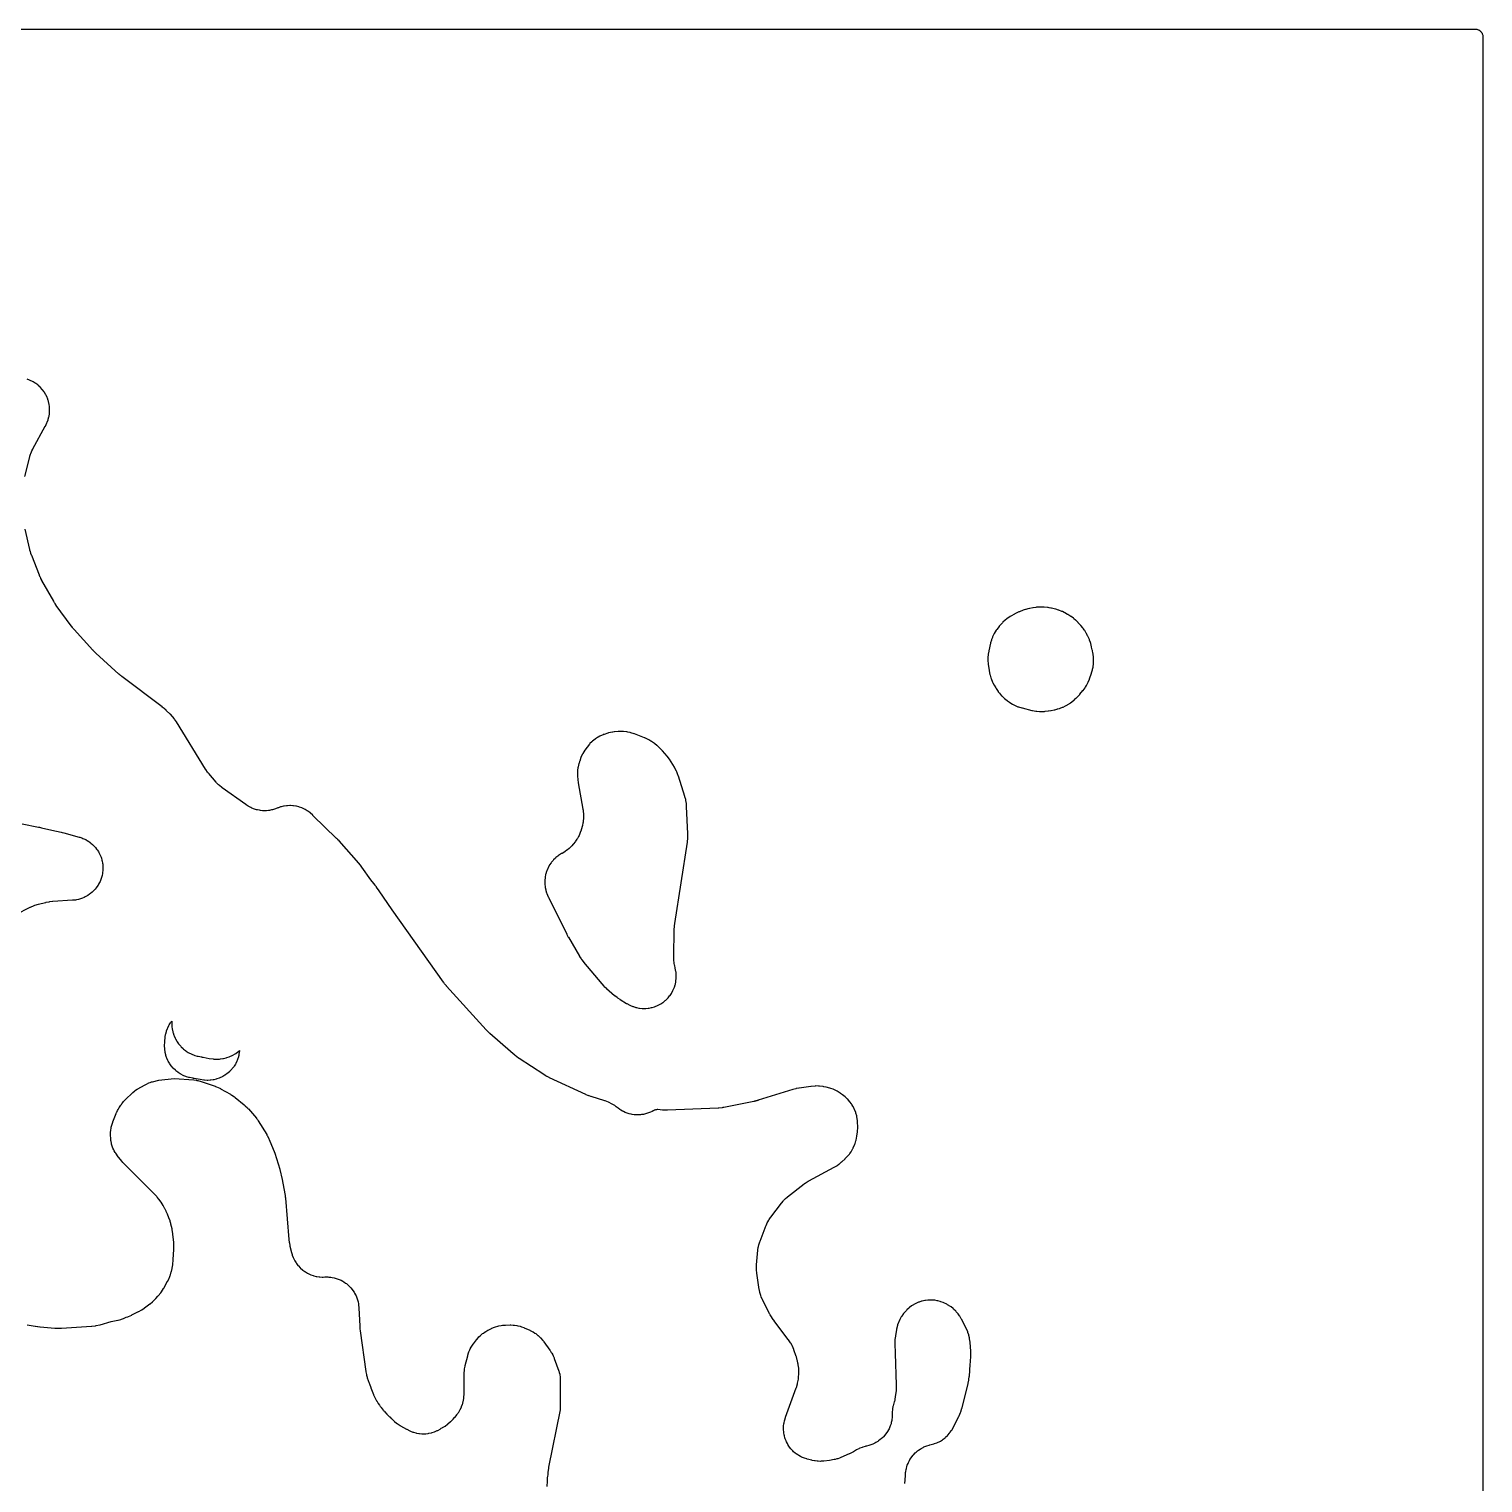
# Model space of a CAD drawing. Header units: millimetres. Extents: x 0 to 300, y 0 to 300.
# Drawn here: x 150 to 300.1, y 150 to 300.1 of the extents above; entities that cross this region are included whole.
import ezdxf

# ---------------------------------------------------------------- set-up
doc = ezdxf.new("R2010")
doc.units = ezdxf.units.MM
doc.layers.add('CUT', color=7, linetype='CONTINUOUS')

msp = doc.modelspace()

# ---------------------------------------------------------------- linework, layer by layer
at = {"layer": 'CUT'}
for points in [[(0.6946, 300.125), (299.3039, 300.125), (299.4018, 300.1202), (299.4794, 300.1087), (299.5555, 300.0896), (299.6293, 300.0632), (299.7002, 300.0297), (299.7674, 299.9894), (299.8304, 299.9427), (299.8885, 299.89), (299.9412, 299.8319), (299.9879, 299.7689), (300.0282, 299.7017), (300.0617, 299.6308), (300.0882, 299.5569), (300.1072, 299.4809), (300.1187, 299.4033), (300.1235, 299.3054), (300.1235, 0.6946)], [(149.544, 253.9184), (150.0702, 255.9696), (150.083, 256.0156), (150.1427, 256.2135), (150.1741, 256.3036), (150.2413, 256.4737), (150.2801, 256.5609), (150.372, 256.7461), (150.3941, 256.7884), (151.6664, 259.1044), (151.6837, 259.1378), (151.8384, 259.4557), (151.8679, 259.5247), (151.9555, 259.7616), (151.978, 259.8332), (152.0419, 260.0776), (152.0572, 260.151), (152.0967, 260.4005), (152.1047, 260.4751), (152.1194, 260.7273), (152.12, 260.8023), (152.1098, 261.0547), (152.103, 261.1294), (152.0679, 261.3796), (152.0539, 261.4532), (151.9943, 261.6987), (151.973, 261.7706), (151.8896, 262.0091), (151.8613, 262.0786), (151.7547, 262.3076), (151.7198, 262.3739), (151.5911, 262.5914), (151.5498, 262.654), (151.4004, 262.8576), (151.3531, 262.9158), (151.1843, 263.1038), (151.1315, 263.1571), (150.945, 263.3275), (150.8872, 263.3753), (150.6849, 263.5265), (150.6226, 263.5684), (150.4063, 263.6989), (150.3403, 263.7344), (150.1122, 263.843), (150.043, 263.8718), (149.8053, 263.9574)], [(240.423, 149.9275), (240.4364, 150.0019), (240.4691, 150.2544), (240.4751, 150.3298), (240.4878, 150.7623), (240.488, 150.7652), (240.4913, 150.8444), (240.509, 151.0694), (240.5233, 151.1812), (240.5615, 151.3939), (240.5868, 151.5038), (240.6458, 151.7117), (240.6819, 151.8186), (240.7611, 152.0196), (240.8076, 152.1224), (240.9062, 152.3146), (240.9627, 152.4123), (241.0799, 152.5938), (241.1456, 152.6854), (241.2802, 152.8545), (241.3547, 152.9391), (241.5054, 153.0941), (241.5879, 153.171), (241.7531, 153.3103), (241.8428, 153.3786), (242.0209, 153.5009), (242.117, 153.5601), (242.3063, 153.6641), (242.4078, 153.7135), (242.6065, 153.7984), (242.7123, 153.8375), (242.9454, 153.9107), (242.9996, 153.9263), (243.4212, 154.0363), (243.4942, 154.0593), (243.7315, 154.1475), (243.8011, 154.1774), (244.0303, 154.2897), (244.0966, 154.3264), (244.3135, 154.461), (244.3758, 154.5041), (244.5782, 154.6596), (244.6359, 154.7087), (244.8218, 154.8835), (244.8743, 154.9381), (245.0419, 155.1307), (245.0887, 155.1902), (245.2363, 155.3985), (245.277, 155.4624), (245.4535, 155.773), (245.4713, 155.8064), (246.0099, 156.8749), (246.0276, 156.9126), (246.1849, 157.2725), (246.214, 157.3506), (246.331, 157.7255), (246.3423, 157.7656), (246.9723, 160.2592), (246.9797, 160.2916), (247.0431, 160.5987), (247.0537, 160.6643), (247.0901, 160.9757), (247.0932, 161.0088), (247.181, 162.2193), (247.1828, 162.234), (247.2114, 162.5153), (247.2151, 162.5751), (247.2187, 162.7381), (247.23, 162.8934), (247.2314, 162.9201), (247.2427, 163.222), (247.2428, 163.2755), (247.2328, 163.5775), (247.2314, 163.6041), (247.1711, 164.4861), (247.1674, 164.525), (247.1235, 164.8906), (247.1102, 164.9675), (247.0522, 165.2241), (247.031, 165.2992), (246.947, 165.5485), (246.9182, 165.6211), (246.7654, 165.956), (246.7483, 165.9911), (246.2769, 166.8976), (246.2607, 166.9273), (246.1012, 167.2033), (246.0647, 167.2603), (245.9337, 167.4467), (245.8924, 167.5002), (245.7396, 167.6809), (245.6894, 167.7347), (245.4706, 167.9477), (245.4107, 168.0001), (245.2002, 168.166), (245.1352, 168.2119), (244.8266, 168.4063), (244.7596, 168.444), (244.4558, 168.595), (244.3877, 168.6247), (244.1537, 168.7137), (244.0831, 168.7367), (243.8415, 168.8023), (243.769, 168.8183), (243.5222, 168.8601), (243.4484, 168.8689), (243.1987, 168.8864), (243.1244, 168.8879), (242.8742, 168.881), (242.8001, 168.8752), (242.5518, 168.8439), (242.4786, 168.8309), (242.2345, 168.7755), (242.163, 168.7555), (241.9255, 168.6764), (241.8562, 168.6495), (241.5703, 168.5221), (241.501, 168.4869), (241.1992, 168.3135), (241.1312, 168.2694), (240.9102, 168.109), (240.8473, 168.0579), (240.6447, 167.8748), (240.5875, 167.8172), (240.3502, 167.5515), (240.3008, 167.4901), (240.1056, 167.2198), (240.064, 167.1556), (239.9348, 166.9324), (239.8999, 166.8642), (239.7939, 166.6292), (239.7659, 166.5579), (239.6841, 166.3134), (239.6635, 166.2397), (239.5839, 165.8876), (239.5764, 165.8501), (239.4633, 165.1982), (239.4576, 165.1596), (239.4134, 164.7941), (239.408, 164.7163), (239.4015, 164.3483), (239.4018, 164.3092), (239.4301, 163.4713), (239.4301, 163.4279), (239.4335, 163.358), (239.4342, 163.3504), (239.5434, 160.1138), (239.5439, 160.0937), (239.5449, 160.0299), (239.543, 159.9437), (239.5239, 159.623), (239.5178, 159.5549), (239.4393, 158.901), (239.4335, 158.8591), (239.405, 158.6783), (239.3887, 158.5954), (239.3469, 158.4172), (239.3364, 158.3762), (239.224, 157.9663), (239.2076, 157.8923), (239.1649, 157.6407), (239.156, 157.5654), (239.1386, 157.3108), (239.1372, 157.235), (239.1386, 157.192), (239.1389, 157.1346), (239.1342, 156.8858), (239.1263, 156.7713), (239.1, 156.5528), (239.0805, 156.4396), (239.0324, 156.2249), (239.0017, 156.1142), (238.9322, 155.9055), (238.8905, 155.7985), (238.8003, 155.5977), (238.748, 155.4955), (238.6381, 155.3048), (238.5759, 155.2084), (238.4473, 155.0298), (238.3756, 154.94), (238.2298, 154.7753), (238.1495, 154.6932), (237.9878, 154.544), (237.8996, 154.4704), (237.7237, 154.3382), (237.6285, 154.2739), (237.4402, 154.16), (237.3391, 154.1056), (237.1403, 154.0113), (237.0342, 153.9674), (236.8269, 153.8935), (236.7169, 153.8605), (236.4753, 153.801), (236.4192, 153.7887), (236.4087, 153.7866), (236.3352, 153.7686), (236.0913, 153.6956), (236.02, 153.6704), (235.7845, 153.5736), (235.7161, 153.5414), (235.6735, 153.5187), (235.5191, 153.4485), (235.4529, 153.4144), (235.121, 153.2224), (235.0592, 153.1898), (235.0532, 153.1866), (234.779, 153.0388), (234.7026, 153.0012), (234.6869, 152.9943), (234.6768, 152.9898), (233.8334, 152.6233), (233.8151, 152.6155), (233.7474, 152.5875), (233.6862, 152.5642), (233.504, 152.5008), (233.4152, 152.4739), (233.2266, 152.425), (233.1719, 152.4122), (233.1375, 152.4051), (233.1259, 152.4028), (232.6671, 152.3127), (232.0562, 152.248), (232.0051, 152.2438), (231.7831, 152.2304), (231.6804, 152.2288), (231.4838, 152.2347), (231.3815, 152.2423), (231.1862, 152.2658), (231.0849, 152.2827), (230.8674, 152.329), (230.8175, 152.3408), (230.353, 152.4619), (230.2986, 152.4775), (230.0648, 152.551), (229.9587, 152.5903), (229.7593, 152.6755), (229.6576, 152.7251), (229.4676, 152.8296), (229.3713, 152.8891), (229.1927, 153.0119), (229.1685, 153.0304), (229.0989, 153.0866), (228.943, 153.2252), (228.8652, 153.3013), (228.7233, 153.4541), (228.6531, 153.5373), (228.5264, 153.703), (228.4645, 153.7925), (228.3542, 153.9695), (228.3011, 154.0645), (228.2081, 154.2513), (228.1643, 154.3509), (228.0896, 154.5456), (228.0555, 154.649), (227.9997, 154.85), (227.9756, 154.9561), (227.9393, 155.1615), (227.9254, 155.2695), (227.9088, 155.4774), (227.9054, 155.5862), (227.9086, 155.7947), (227.9156, 155.9033), (227.9387, 156.1106), (227.956, 156.2181), (227.9988, 156.4222), (228.0263, 156.5276), (228.0965, 156.7527), (228.114, 156.8043), (229.2149, 159.8185), (229.2282, 159.8582), (229.3431, 160.2361), (229.363, 160.3175), (229.4355, 160.7057), (229.4421, 160.7471), (229.4575, 160.8656), (229.4616, 160.9054), (229.4906, 161.2813), (229.4926, 161.3612), (229.4819, 161.7381), (229.4797, 161.778), (229.4755, 161.8298), (229.472, 161.8638), (229.4316, 162.1831), (229.42, 162.2504), (229.3944, 162.3671), (229.3932, 162.375), (229.3455, 162.6123), (229.328, 162.6819), (229.2302, 163.0061), (229.219, 163.0403), (228.9725, 163.7367), (228.9585, 163.7732), (228.818, 164.1134), (228.7845, 164.1839), (228.6598, 164.4154), (228.6192, 164.4821), (228.4123, 164.7865), (228.3895, 164.8182), (227.0176, 166.6282), (226.8953, 166.793), (226.8863, 166.8051), (226.8534, 166.8494), (226.7331, 167.0113), (226.718, 167.0338), (226.5236, 167.3512), (226.4805, 167.4282), (226.4758, 167.4373), (226.4713, 167.4463), (225.7267, 168.9369), (225.7016, 168.9906), (225.599, 169.2259), (225.5574, 169.3368), (225.4887, 169.5531), (225.4588, 169.6677), (225.407, 169.9191), (225.3965, 169.9774), (225.1382, 171.6721), (225.1321, 171.7186), (225.1098, 171.9203), (225.1033, 172.0137), (225.0983, 172.1931), (225.0995, 172.2868), (225.1105, 172.4894), (225.114, 172.5361), (225.2559, 174.0209), (225.2621, 174.0728), (225.2939, 174.2969), (225.3134, 174.3996), (225.3595, 174.5943), (225.3883, 174.6948), (225.4605, 174.9093), (225.4782, 174.9584), (226.1158, 176.6004), (226.136, 176.6491), (226.2284, 176.8579), (226.2755, 176.9523), (226.374, 177.1286), (226.4296, 177.2182), (226.5589, 177.4065), (226.5897, 177.4493), (227.6837, 178.8944), (227.7144, 178.9332), (227.8508, 179.0981), (227.9171, 179.1714), (228.0499, 179.3063), (228.1223, 179.3736), (228.2851, 179.5124), (228.3234, 179.5437), (230.0329, 180.8778), (230.0452, 180.8873), (230.0766, 180.9111), (230.1483, 180.9614), (230.4346, 181.1457), (230.5039, 181.1869), (230.5121, 181.1914), (230.5202, 181.1958), (233.1162, 182.5914), (233.1436, 182.6068), (233.3989, 182.758), (233.4516, 182.7923), (233.6246, 182.9151), (233.6743, 182.9536), (233.9012, 183.1448), (233.9248, 183.1656), (234.2592, 183.472), (234.284, 183.4957), (234.5122, 183.7246), (234.5584, 183.7753), (234.7061, 183.9528), (234.7475, 184.0075), (234.8786, 184.1976), (234.9149, 184.2558), (235.0736, 184.5373), (235.0898, 184.5676), (235.091, 184.57), (235.1091, 184.6084), (235.2694, 184.9748), (235.299, 185.0543), (235.3836, 185.3271), (235.4041, 185.4094), (235.4792, 185.8021), (235.4861, 185.844), (235.5385, 186.2353), (235.5431, 186.2799), (235.5744, 186.7008), (235.5758, 186.7903), (235.5574, 187.212), (235.5541, 187.2566), (235.5404, 187.3899), (235.535, 187.431), (235.4738, 187.8172), (235.4563, 187.8983), (235.3828, 188.1677), (235.3567, 188.2464), (235.2274, 188.5742), (235.1976, 188.6404), (235.0873, 188.8568), (235.0567, 188.9112), (234.9463, 189.09), (234.9113, 189.1417), (234.7603, 189.3466), (234.7191, 189.3976), (234.5288, 189.6139), (234.4811, 189.6634), (234.3131, 189.8227), (234.2611, 189.8676), (234.0068, 190.0684), (233.9794, 190.089), (233.797, 190.2201), (233.7629, 190.2432), (233.4355, 190.4525), (233.3638, 190.4931), (233.1151, 190.6164), (233.0394, 190.6489), (232.7789, 190.7445), (232.7001, 190.7687), (232.323, 190.8623), (232.2828, 190.8711), (232.0493, 190.9158), (232.0078, 190.9225), (231.6153, 190.9753), (231.5315, 190.9819), (231.2487, 190.9885), (231.1647, 190.9858), (230.7703, 190.9512), (230.7285, 190.9463), (229.5286, 190.7738), (229.4987, 190.7689), (229.217, 190.7168), (229.1578, 190.7034), (228.8812, 190.6291), (228.852, 190.6206), (225.2932, 189.5094), (225.2749, 189.5038), (225.1882, 189.4784), (225.1596, 189.4704), (225.1144, 189.4584), (225.1042, 189.4557), (225.0435, 189.4401), (225.0249, 189.4355), (224.937, 189.4146), (224.9081, 189.4081), (224.8623, 189.3985), (224.852, 189.3963), (221.7302, 188.7679), (221.7097, 188.764), (221.6447, 188.7521), (221.5556, 188.7395), (221.2223, 188.7056), (221.1511, 188.7006), (215.9217, 188.4974), (215.8887, 188.4966), (215.7291, 188.495), (215.6961, 188.4952), (215.6333, 188.4964), (215.6004, 188.4975), (215.4414, 188.5051), (215.4085, 188.5072), (214.9323, 188.5439), (214.8545, 188.5459), (214.7769, 188.5399), (214.7003, 188.526), (214.6255, 188.5044), (214.5533, 188.4752), (214.4845, 188.4388), (214.4523, 188.4196), (214.3547, 188.3676), (214.1646, 188.2779), (214.0631, 188.2359), (213.8649, 188.1648), (213.7598, 188.1327), (213.5557, 188.0811), (213.448, 188.0593), (213.2399, 188.0275), (213.1306, 188.0162), (212.9204, 188.0046), (212.8105, 188.0038), (212.6001, 188.0125), (212.4907, 188.0223), (212.2821, 188.0513), (212.1742, 188.0716), (211.9694, 188.1205), (211.8638, 188.1511), (211.6647, 188.2194), (211.5626, 188.2601), (211.371, 188.3473), (211.2733, 188.3976), (211.091, 188.5029), (210.9986, 188.5623), (210.8131, 188.6948), (210.7263, 188.7633), (210.6379, 188.8404), (210.5791, 188.8867), (210.5125, 188.9341), (210.4783, 188.9571), (210.2176, 189.122), (210.1487, 189.1608), (209.9102, 189.279), (209.8376, 189.3104), (209.4884, 189.4403), (209.451, 189.4531), (208.027, 189.8999), (207.9923, 189.9114), (207.8254, 189.9697), (207.7911, 189.9823), (207.726, 190.0074), (207.6921, 190.0211), (207.5294, 190.09), (207.4959, 190.1047), (203.729, 191.8431), (203.6912, 191.8614), (203.5103, 191.953), (203.4733, 191.9727), (203.4033, 192.0114), (203.367, 192.0325), (203.1934, 192.1372), (203.1579, 192.1595), (200.6046, 193.8308), (200.5728, 193.8524), (200.5443, 193.8724), (200.201, 194.1525), (200.1276, 194.2123), (199.9932, 194.322), (199.7173, 194.5471), (197.5785, 196.4023), (197.5526, 196.4255), (197.4291, 196.5394), (197.4039, 196.5633), (197.3565, 196.6098), (197.3321, 196.6345), (197.2158, 196.7557), (197.1921, 196.7811), (193.1193, 201.2928), (193.0972, 201.3181), (192.9921, 201.4415), (192.9708, 201.4674), (192.9307, 201.5173), (192.9102, 201.5438), (192.8126, 201.6732), (192.7928, 201.7003), (187.4816, 209.1929), (186.1341, 211.123), (185.8676, 211.5282), (185.8577, 211.5428), (185.7442, 211.7069), (185.7235, 211.7355), (185.6025, 211.8941), (185.5916, 211.908), (185.288, 212.2876), (184.3733, 213.5779), (184.3612, 213.5945), (184.2218, 213.7803), (184.1963, 213.8124), (184.0471, 213.9904), (184.0337, 214.006), (182.0111, 216.29), (182.002, 216.3), (181.8903, 216.4218), (181.8706, 216.4425), (181.7641, 216.5501), (181.7542, 216.5599), (179.3166, 218.9344), (179.2899, 218.9591), (179.0332, 219.1863), (178.9765, 219.2318), (178.7784, 219.3759), (178.7176, 219.4158), (178.5066, 219.5402), (178.4423, 219.5741), (178.2204, 219.6779), (178.1531, 219.7055), (177.9223, 219.7875), (177.8527, 219.8086), (177.6152, 219.8682), (177.5439, 219.8825), (177.3017, 219.9191), (177.2294, 219.9265), (176.9848, 219.9399), (176.9121, 219.9403), (176.6673, 219.9302), (176.5949, 219.9238), (176.3522, 219.8903), (176.2808, 219.8769), (176.0424, 219.8205), (175.9726, 219.8003), (175.7407, 219.7213), (175.7066, 219.7088), (175.6898, 219.7022), (175.4467, 219.606), (175.3444, 219.5711), (175.1452, 219.5134), (175.04, 219.4883), (174.8363, 219.4498), (174.7292, 219.4348), (174.5228, 219.4158), (174.4147, 219.411), (174.2074, 219.4117), (174.0993, 219.4172), (173.893, 219.4375), (173.786, 219.4532), (173.5826, 219.493), (173.4775, 219.5187), (173.2787, 219.5776), (173.1766, 219.6132), (172.9843, 219.6907), (172.886, 219.7359), (172.7019, 219.8312), (172.6084, 219.8855), (172.4114, 220.0125), (172.3666, 220.0429), (169.949, 221.7703), (169.8942, 221.8119), (169.6627, 221.9995), (169.5612, 222.0923), (169.354, 222.3064), (169.3076, 222.3572), (168.5444, 223.2471), (168.531, 223.263), (168.4891, 223.3137), (168.4348, 223.385), (168.2432, 223.6579), (168.2042, 223.7172), (165.2268, 228.5753), (165.2087, 228.6034), (165.0325, 228.8645), (164.9927, 228.9182), (164.8509, 229.093), (164.8065, 229.1429), (164.5873, 229.3691), (164.5636, 229.3926), (164.1615, 229.7726), (164.1462, 229.7867), (163.9706, 229.9438), (163.9388, 229.9707), (163.7548, 230.1179), (163.7383, 230.1307), (159.5813, 233.2745), (159.5684, 233.2844), (159.5094, 233.3303), (159.4906, 233.3453), (159.4577, 233.3721), (159.4499, 233.3785), (159.4092, 233.4122), (159.3968, 233.4226), (159.3399, 233.4711), (159.3217, 233.487), (159.29, 233.5152), (159.2826, 233.5219), (156.8996, 235.6799), (156.8864, 235.6921), (156.8243, 235.7501), (156.8042, 235.7694), (156.7728, 235.8002), (156.7658, 235.8072), (156.724, 235.8489), (156.7114, 235.8617), (156.6522, 235.9226), (156.6331, 235.9429), (156.6032, 235.9752), (156.5966, 235.9825), (154.6563, 238.1198), (154.6429, 238.1348), (154.5801, 238.2065), (154.5599, 238.2303), (154.5284, 238.2682), (154.5214, 238.2768), (154.4797, 238.3281), (154.4671, 238.3439), (154.4083, 238.4189), (154.3894, 238.4437), (154.3601, 238.4834), (154.3535, 238.4923), (152.8118, 240.6181), (152.7931, 240.6445), (152.705, 240.7735), (152.6872, 240.8005), (152.6538, 240.8525), (152.6367, 240.8799), (152.5561, 241.0138), (152.5398, 241.0417), (151.3278, 243.1881), (151.3089, 243.2229), (151.2206, 243.3928), (151.203, 243.4283), (151.1705, 243.4965), (151.1541, 243.5326), (151.0778, 243.7082), (151.0626, 243.7448), (150.268, 245.7637), (150.2536, 245.8021), (150.1877, 245.9891), (150.1748, 246.028), (150.1514, 246.1026), (150.1399, 246.142), (150.0876, 246.3332), (150.0775, 246.373), (149.5836, 248.4722)], [(149.276, 218.0429), (150.9644, 217.7265), (151.0688, 217.7029), (151.2708, 217.6573), (152.0489, 217.4817), (152.8316, 217.3051), (153.3228, 217.1942), (153.4207, 217.1721), (153.5843, 217.1352), (155.1732, 216.6905), (155.2259, 216.6743), (155.4525, 216.5989), (155.5553, 216.5591), (155.7484, 216.4733), (155.8468, 216.4237), (156.0307, 216.3197), (156.1239, 216.2609), (156.2968, 216.1396), (156.3839, 216.072), (156.5443, 215.9346), (156.6245, 215.8589), (156.7709, 215.7066), (156.8434, 215.6235), (156.9744, 215.4578), (157.0385, 215.3681), (157.1528, 215.1906), (157.208, 215.0951), (157.3047, 214.9073), (157.3503, 214.8069), (157.4284, 214.6107), (157.4642, 214.5064), (157.5229, 214.3035), (157.5484, 214.1962), (157.5873, 213.9886), (157.6023, 213.8794), (157.621, 213.669), (157.6254, 213.5588), (157.6236, 213.3476), (157.6174, 213.2376), (157.5952, 213.0275), (157.5783, 212.9185), (157.536, 212.7116), (157.5087, 212.6048), (157.4465, 212.4029), (157.409, 212.2993), (157.3276, 212.1043), (157.2803, 212.0048), (157.1805, 211.8186), (157.1238, 211.7241), (157.0064, 211.5484), (156.9408, 211.4598), (156.8071, 211.2963), (156.7332, 211.2145), (156.5843, 211.0647), (156.5029, 210.9904), (156.3402, 210.8557), (156.252, 210.7895), (156.077, 210.6712), (155.9828, 210.6139), (155.7972, 210.513), (155.698, 210.4651), (155.5035, 210.3826), (155.4001, 210.3445), (155.1985, 210.2811), (155.0919, 210.2532), (154.8852, 210.2096), (154.7764, 210.1921), (154.539, 210.1657), (154.4841, 210.1609), (152.453, 210.0335), (152.419, 210.0306), (152.0996, 209.9962), (152.0323, 209.9858), (151.7172, 209.9229), (151.684, 209.9155), (150.9771, 209.741), (150.9364, 209.7298), (150.5562, 209.6132), (150.4771, 209.5841), (150.1122, 209.4261), (150.0739, 209.4083), (148.5911, 208.6661)], [(149.812, 166.3208), (150.6357, 166.1748), (150.6542, 166.1718), (150.8632, 166.14), (150.9003, 166.1353), (151.1106, 166.1138), (151.1292, 166.1122), (152.647, 165.995), (152.6734, 165.9934), (152.9724, 165.9808), (153.0253, 165.9804), (153.3244, 165.9886), (153.3509, 165.9898), (156.4385, 166.1825), (156.4789, 166.1861), (156.8586, 166.2302), (156.9385, 166.2438), (157.3113, 166.3281), (157.3506, 166.3381), (158.4782, 166.6573), (159.1699, 166.8093), (159.2003, 166.8166), (159.4861, 166.8919), (159.546, 166.9104), (159.7451, 166.9808), (159.8033, 167.0041), (160.0226, 167.1027), (160.209, 167.1654), (160.2774, 167.1921), (160.5935, 167.3336), (160.6266, 167.3494), (161.2921, 167.6867), (161.3203, 167.7017), (161.5831, 167.8491), (161.6374, 167.8827), (161.8869, 168.0517), (161.913, 168.0702), (162.462, 168.4766), (162.4905, 168.4988), (162.7544, 168.7143), (162.8081, 168.7627), (163.0503, 169.0023), (163.0753, 169.0283), (163.307, 169.2804), (163.3366, 169.3146), (163.6056, 169.6446), (163.6584, 169.718), (163.8863, 170.0776), (163.9093, 170.1164), (164.2983, 170.8196), (164.3144, 170.8503), (164.4595, 171.1433), (164.4874, 171.2068), (164.5715, 171.4248), (164.5935, 171.4905), (164.683, 171.805), (164.6917, 171.8386), (164.7658, 172.1528), (164.7735, 172.1892), (164.8371, 172.5341), (164.8471, 172.6079), (164.8767, 172.9573), (164.8789, 172.9945), (164.9031, 173.6706), (164.9358, 174.0437), (164.938, 174.0782), (164.9516, 174.4036), (164.9514, 174.4727), (164.9354, 174.798), (164.933, 174.8325), (164.8514, 175.6931), (164.8459, 175.7373), (164.782, 176.1516), (164.7633, 176.2386), (164.6983, 176.4733), (164.6508, 176.7214), (164.6354, 176.7862), (164.574, 177.0022), (164.553, 177.0655), (164.441, 177.359), (164.4284, 177.3899), (164.2758, 177.7426), (164.1702, 178.0127), (164.1432, 178.0737), (164.0433, 178.2751), (164.0242, 178.3098), (163.8857, 178.5872), (163.8446, 178.6593), (163.6327, 178.9881), (163.6093, 179.0224), (163.4258, 179.2756), (163.4077, 179.2997), (163.2321, 179.5228), (163.1931, 179.5686), (163.0004, 179.7771), (162.9796, 179.7988), (159.6861, 183.092), (159.5729, 183.2106), (159.1109, 183.8092), (159.0797, 183.8516), (158.9488, 184.0385), (158.8925, 184.1274), (158.7924, 184.3026), (158.7445, 184.3964), (158.6611, 184.5801), (158.6221, 184.6779), (158.556, 184.8685), (158.5261, 184.9695), (158.5118, 185.0277), (158.5054, 185.0566), (158.4659, 185.2872), (158.4581, 185.3406), (158.4347, 185.5318), (158.4286, 185.5966), (158.4103, 185.8778), (158.4093, 186.0079), (158.4231, 186.2894), (158.4282, 186.3543), (158.4298, 186.3688), (158.4364, 186.4199), (158.47, 186.6403), (158.4902, 186.7413), (158.5374, 186.9328), (158.5665, 187.0315), (158.6393, 187.2423), (158.6572, 187.2905), (158.9991, 188.1534), (159.0064, 188.1713), (159.0338, 188.2372), (159.06, 188.2954), (159.1418, 188.4646), (159.1844, 188.5443), (159.2802, 188.708), (159.309, 188.7546), (159.3277, 188.7833), (159.334, 188.7928), (159.4808, 189.0132), (159.4922, 189.0299), (159.5344, 189.0909), (159.5738, 189.1444), (159.6942, 189.2983), (159.7551, 189.3699), (159.889, 189.5148), (159.9287, 189.5556), (159.9542, 189.5805), (159.9627, 189.5888), (160.6878, 190.2837), (160.728, 190.3205), (160.9062, 190.4756), (160.9918, 190.5431), (161.1617, 190.6646), (161.1637, 190.6659), (161.9918, 191.1196), (162.1334, 191.1928), (162.3655, 191.3028), (162.4893, 191.3528), (162.6532, 191.4081), (162.6884, 191.4178), (162.7427, 191.4314), (163.4144, 191.5814), (164.9675, 191.7515), (167.0273, 191.6086), (167.2536, 191.5758), (167.2709, 191.5732), (167.3144, 191.5662), (167.4106, 191.5465), (167.7804, 191.454), (167.8672, 191.4286), (167.877, 191.4253), (167.8868, 191.4219), (169.2109, 190.9632), (169.2266, 190.9577), (169.2659, 190.9434), (169.3522, 190.908), (169.6815, 190.757), (169.7581, 190.7184), (169.7668, 190.7135), (169.7754, 190.7087), (170.8005, 190.1301), (170.8141, 190.1223), (170.8483, 190.1025), (170.9225, 190.0553), (171.2037, 189.8609), (171.2686, 189.8125), (171.276, 189.8066), (171.2832, 189.8008), (172.2024, 189.0514), (172.2151, 189.0409), (172.2469, 189.0141), (172.3153, 188.9518), (172.5545, 188.7153), (172.5962, 188.6722), (172.6295, 188.6367), (172.6359, 188.6293), (172.6423, 188.6219), (173.4723, 187.6517), (173.485, 187.6367), (173.5248, 187.5885), (173.5763, 187.5212), (173.6689, 187.3905), (174.5384, 185.9737), (174.5464, 185.9603), (174.5666, 185.9264), (174.6086, 185.8493), (174.76, 185.5434), (174.7933, 185.4697), (174.7968, 185.4611), (174.8003, 185.4525), (175.3661, 184.0381), (175.8883, 182.3901), (175.8957, 182.3687), (176.1307, 181.3428), (176.409, 179.8402), (176.4121, 179.8225), (176.4262, 179.7388), (176.4305, 179.7113), (176.4368, 179.6678), (176.4382, 179.658), (176.446, 179.5996), (176.4483, 179.5818), (176.4583, 179.4975), (176.4613, 179.4699), (176.4654, 179.4261), (176.4663, 179.4163), (176.8317, 175.1485), (176.8344, 175.1224), (176.8699, 174.8279), (176.878, 174.7761), (176.9337, 174.4848), (176.9391, 174.4591), (177.0577, 173.9374), (177.0666, 173.9021), (177.1589, 173.5706), (177.1819, 173.5013), (177.2702, 173.2719), (177.2997, 173.2052), (177.4096, 172.9853), (177.4454, 172.9217), (177.5759, 172.7134), (177.6176, 172.6535), (177.7675, 172.4586), (177.8147, 172.403), (177.9826, 172.2234), (178.0349, 172.1726), (178.2193, 172.01), (178.2762, 171.9644), (178.4753, 171.8202), (178.5364, 171.7802), (178.7484, 171.6558), (178.813, 171.6219), (179.036, 171.5184), (179.1036, 171.4909), (179.3354, 171.4092), (179.4054, 171.3883), (179.644, 171.3292), (179.7156, 171.3151), (179.9588, 171.2792), (180.0314, 171.272), (180.2769, 171.2596), (180.3499, 171.2594), (180.5496, 171.2685), (180.6056, 171.2697), (180.848, 171.2688), (180.9597, 171.2629), (181.173, 171.2411), (181.2836, 171.2243), (181.4938, 171.1817), (181.6022, 171.1541), (181.8072, 171.0911), (181.9124, 171.053), (182.1101, 170.9702), (182.2111, 170.922), (182.3998, 170.8202), (182.4956, 170.7623), (182.6734, 170.6425), (182.763, 170.5755), (182.9282, 170.4388), (183.0108, 170.3634), (183.1618, 170.2112), (183.2367, 170.128), (183.372, 169.9617), (183.4383, 169.8715), (183.5567, 169.6928), (183.6139, 169.5966), (183.7142, 169.4071), (183.7616, 169.3057), (183.8428, 169.1073), (183.8801, 169.0018), (183.9415, 168.7964), (183.9682, 168.6877), (184.0092, 168.4773), (184.0251, 168.3665), (184.0479, 168.1251), (184.0517, 168.0693), (184.1366, 166.1777), (184.1376, 166.1597), (184.1516, 165.9566), (184.1549, 165.9207), (184.1784, 165.7185), (184.1807, 165.7006), (184.7697, 161.5097), (184.7746, 161.4789), (184.8275, 161.1895), (184.8412, 161.1287), (184.8958, 160.9257), (184.9144, 160.8662), (185.0139, 160.5894), (185.025, 160.5603), (185.1298, 160.3023), (185.149, 160.2314), (185.2765, 159.8476), (185.2912, 159.8073), (185.5542, 159.1437), (185.5678, 159.1115), (185.7028, 158.8117), (185.7343, 158.7495), (185.8501, 158.545), (185.8872, 158.4859), (185.8936, 158.4766), (185.8972, 158.4696), (186.0114, 158.2704), (186.0479, 158.2129), (186.1795, 158.0246), (186.221, 157.9706), (186.2955, 157.8821), (186.3282, 157.8307), (186.3667, 157.7759), (186.559, 157.5256), (186.58, 157.4995), (186.6762, 157.3851), (186.6998, 157.3583), (186.9285, 157.111), (186.9794, 157.0609), (187.2303, 156.8362), (187.2574, 156.813), (187.2971, 156.7807), (187.4003, 156.6687), (187.4271, 156.641), (187.6865, 156.3868), (187.7442, 156.3357), (187.9469, 156.1738), (188.0094, 156.1288), (188.3146, 155.9321), (188.3475, 155.912), (188.9656, 155.5566), (188.9984, 155.5388), (189.3113, 155.3787), (189.3792, 155.3481), (189.6129, 155.2561), (189.6835, 155.2323), (189.925, 155.1637), (189.9976, 155.1469), (190.2447, 155.1023), (190.3186, 155.0927), (190.5689, 155.0725), (190.6434, 155.0702), (190.8944, 155.0746), (190.9688, 155.0796), (191.2182, 155.1086), (191.2917, 155.1209), (191.537, 155.1742), (191.609, 155.1935), (191.848, 155.2706), (191.9177, 155.2969), (192.1479, 155.3971), (192.2148, 155.4301), (192.4341, 155.5523), (192.4974, 155.5917), (192.5626, 155.637), (192.6402, 155.6767), (192.7003, 155.711), (192.8974, 155.8358), (192.9542, 155.8755), (193.2129, 156.0745), (193.2399, 156.0962), (193.5162, 156.3295), (193.5397, 156.3502), (193.7575, 156.5499), (193.8018, 156.5941), (193.9452, 156.7492), (193.9858, 156.797), (194.1677, 157.0297), (194.1865, 157.0548), (194.1938, 157.065), (194.2156, 157.0971), (194.2631, 157.171), (194.3208, 157.2476), (194.3628, 157.3093), (194.4937, 157.5241), (194.5294, 157.5896), (194.6386, 157.8161), (194.6677, 157.8849), (194.7542, 158.121), (194.7764, 158.1923), (194.8393, 158.4358), (194.8544, 158.5089), (194.8931, 158.7574), (194.9009, 158.8316), (194.9207, 159.183), (194.9219, 159.2203), (194.9365, 161.2724), (194.939, 161.3403), (194.9586, 161.6338), (194.9758, 161.7684), (195.0301, 162.0575), (195.0447, 162.1239), (195.2951, 163.1234), (195.3106, 163.1789), (195.3834, 163.4176), (195.4225, 163.526), (195.5079, 163.7295), (195.5578, 163.8333), (195.6633, 164.0272), (195.7234, 164.1255), (195.8642, 164.3315), (195.8979, 164.3783), (196.2048, 164.7821), (196.2376, 164.8232), (196.3835, 164.9978), (196.4545, 165.0752), (196.5972, 165.217), (196.675, 165.2876), (196.8301, 165.4157), (196.9141, 165.4788), (197.0804, 165.5921), (197.1698, 165.6472), (197.3688, 165.7575), (197.4153, 165.7819), (197.7362, 165.9409), (197.7932, 165.9672), (198.043, 166.0742), (198.1609, 166.1172), (198.3909, 166.1871), (198.5128, 166.2168), (198.749, 166.261), (198.8735, 166.2772), (199.1445, 166.2974), (199.2072, 166.3003), (199.6695, 166.3093), (199.7316, 166.3088), (200.0004, 166.2994), (200.1241, 166.2883), (200.3594, 166.2541), (200.4811, 166.2296), (200.7114, 166.1701), (200.8297, 166.1325), (201.0812, 166.0373), (201.1387, 166.0137), (201.6911, 165.7693), (201.7404, 165.7461), (201.9512, 165.6405), (202.0461, 165.5871), (202.2229, 165.4764), (202.3122, 165.4142), (202.4992, 165.2705), (202.5416, 165.2363), (202.5588, 165.2217), (202.6104, 165.1752), (202.8032, 164.9904), (203.0402, 164.7201), (203.1122, 164.6319), (203.1545, 164.5768), (203.7724, 163.7182), (203.8023, 163.6745), (203.9273, 163.4827), (203.9808, 163.3916), (204.0751, 163.2124), (204.12, 163.1167), (204.2074, 162.9051), (204.2265, 162.8557), (204.6976, 161.5471), (204.7038, 161.5292), (204.7263, 161.4634), (204.7448, 161.404), (204.7944, 161.2277), (204.8125, 161.1524), (204.824, 160.9611), (204.8261, 160.9021), (204.855, 157.5333), (203.6465, 151.6266), (203.6395, 151.5872), (203.5834, 151.214), (203.5757, 151.1344), (203.5652, 150.8948), (203.5215, 150.6237), (203.5136, 150.5544), (203.4912, 150.2261), (203.4896, 150.1912), (203.4769, 149.6175)]]:
    msp.add_lwpolyline(points, dxfattribs=at)
for points in [[(249.0069, 234.9773), (249.0098, 234.9101), (249.0373, 234.5941), (249.041, 234.5607), (249.1273, 233.9073), (249.1339, 233.866), (249.2069, 233.4788), (249.2269, 233.3977), (249.309, 233.1286), (249.3378, 233.0501), (249.4935, 232.6883), (249.5111, 232.6503), (249.6225, 232.4262), (249.6399, 232.3932), (249.8116, 232.0867), (249.8511, 232.0235), (250.0519, 231.7353), (250.074, 231.7053), (250.1652, 231.5871), (250.1892, 231.5576), (250.4226, 231.2848), (250.4749, 231.2295), (250.6603, 231.0522), (250.7179, 231.0024), (251.0009, 230.7816), (251.0315, 230.7589), (251.2393, 230.6129), (251.2687, 230.5933), (251.5499, 230.4146), (251.6112, 230.3795), (251.8232, 230.271), (251.8875, 230.2418), (252.1086, 230.1535), (252.1753, 230.1303), (252.4948, 230.036), (252.529, 230.0268), (253.5571, 229.7746), (253.5969, 229.766), (253.974, 229.6946), (254.0547, 229.6838), (254.328, 229.662), (254.4093, 229.6598), (254.6834, 229.6673), (254.7354, 229.6716), (254.8398, 229.6735), (254.911, 229.6782), (255.2453, 229.7161), (255.2806, 229.721), (255.5132, 229.7584), (255.5455, 229.7644), (255.8489, 229.8268), (255.9126, 229.8428), (256.1248, 229.906), (256.1868, 229.9275), (256.2142, 229.9383), (256.3923, 229.9816), (256.4663, 230.0037), (256.7115, 230.0906), (256.7829, 230.1201), (257.018, 230.2314), (257.086, 230.268), (257.3976, 230.4564), (257.4301, 230.4773), (257.4905, 230.5181), (257.5243, 230.5424), (257.8366, 230.7796), (257.9, 230.8335), (258.1033, 231.0263), (258.125, 231.0494), (258.2202, 231.1354), (258.2697, 231.1844), (258.4922, 231.4259), (258.5152, 231.452), (258.815, 231.809), (258.8369, 231.8363), (259.0373, 232.0986), (259.0772, 232.1561), (259.2025, 232.3559), (259.2369, 232.4168), (259.3434, 232.6273), (259.3721, 232.6911), (259.4933, 232.998), (259.5054, 233.0309), (259.7012, 233.6025), (259.7118, 233.6358), (259.804, 233.9519), (259.8205, 234.0198), (259.8654, 234.2507), (259.8756, 234.3198), (259.8992, 234.5539), (259.903, 234.6236), (259.9057, 234.9528), (259.9052, 234.9877), (259.8976, 235.1906), (259.895, 235.2307), (259.8607, 235.6085), (259.8492, 235.6882), (259.7963, 235.9539), (259.7764, 236.0319), (259.7381, 236.1547), (259.7146, 236.2893), (259.7067, 236.3283), (259.6227, 236.6944), (259.6008, 236.771), (259.5137, 237.0247), (259.484, 237.0986), (259.3256, 237.4391), (259.3079, 237.4748), (259.1788, 237.718), (259.1631, 237.7462), (259.0093, 238.0087), (258.9743, 238.0629), (258.8488, 238.2404), (258.8094, 238.2915), (258.6134, 238.5241), (258.5921, 238.5484), (258.3455, 238.8172), (258.323, 238.8407), (258.1061, 239.0575), (258.0582, 239.1015), (257.8906, 239.2427), (257.8391, 239.2824), (257.5886, 239.4591), (257.5616, 239.4773), (257.2595, 239.6716), (257.2311, 239.689), (256.959, 239.8476), (256.8998, 239.8786), (256.6962, 239.9744), (256.6346, 240.0002), (256.339, 240.1087), (256.3074, 240.1195), (256.0248, 240.2094), (255.9827, 240.2214), (255.5831, 240.3236), (255.4972, 240.3403), (255.327, 240.3634), (255.2326, 240.3818), (255.1619, 240.392), (254.8267, 240.4248), (254.7911, 240.4275), (254.6403, 240.4351), (254.6087, 240.436), (254.3105, 240.4387), (254.2473, 240.4366), (254.0349, 240.4208), (253.9721, 240.4135), (253.6776, 240.3667), (253.6465, 240.3611), (253.3477, 240.3008), (253.3063, 240.2912), (253.1752, 240.2571), (253.1659, 240.2549), (253.1285, 240.2449), (252.9196, 240.1904), (252.8949, 240.1825), (252.7474, 240.1431), (252.6602, 240.1141), (252.2582, 239.9526), (252.2161, 239.9342), (251.7951, 239.7347), (251.7553, 239.7144), (251.3861, 239.5121), (251.3104, 239.4647), (250.9676, 239.2205), (250.932, 239.1936), (250.8311, 239.1124), (250.8046, 239.09), (250.5595, 238.8737), (250.5097, 238.8255), (250.2853, 238.5877), (250.2621, 238.5619), (250.1863, 238.4738), (250.1596, 238.441), (249.9167, 238.1247), (249.869, 238.0549), (249.6669, 237.7205), (249.631, 237.6537), (249.4994, 237.377), (249.4733, 237.3151), (249.3946, 237.103), (249.374, 237.0391), (249.2905, 236.7338), (249.2823, 236.7013), (249.1028, 235.9088), (249.0961, 235.8759), (249.0397, 235.5637), (249.0307, 235.497), (249.0103, 235.2712), (249.0072, 235.204)], [(204.1576, 214.3379), (204.1056, 214.2819), (203.9401, 214.0847), (203.894, 214.0237), (203.7491, 213.8108), (203.7093, 213.7455), (203.5866, 213.5192), (203.5536, 213.4502), (203.4542, 213.2127), (203.4283, 213.1408), (203.3533, 212.8944), (203.3347, 212.8203), (203.2848, 212.5677), (203.2738, 212.492), (203.2496, 212.2357), (203.2462, 212.1593), (203.2478, 211.9018), (203.2521, 211.8255), (203.2796, 211.5694), (203.2916, 211.4939), (203.3447, 211.242), (203.3642, 211.1681), (203.4423, 210.9227), (203.4691, 210.8511), (203.6124, 210.5204), (203.6284, 210.4857), (205.5246, 206.6504), (205.5301, 206.6394), (205.5986, 206.5062), (205.6109, 206.4834), (205.6777, 206.3637), (205.684, 206.3527), (206.8194, 204.3969), (206.8368, 204.3684), (207.0062, 204.104), (207.0445, 204.0495), (207.2365, 203.8009), (207.2574, 203.775), (209.1387, 201.5475), (209.1589, 201.5246), (209.3536, 201.312), (209.3967, 201.2686), (209.6079, 201.0724), (209.6307, 201.052), (210.4549, 200.3457), (210.479, 200.3259), (210.7101, 200.1437), (210.7607, 200.1071), (211.0059, 199.9446), (211.0323, 199.9279), (211.7035, 199.5216), (211.7357, 199.5031), (212.0442, 199.3365), (212.1113, 199.3044), (212.3423, 199.2074), (212.4122, 199.182), (212.6515, 199.1081), (212.7236, 199.0896), (212.969, 199.0395), (213.0425, 199.0281), (213.2916, 199.0022), (213.3659, 198.9981), (213.6164, 198.9966), (213.6907, 198.9998), (213.9401, 199.0228), (214.0138, 199.0333), (214.2598, 199.0806), (214.332, 199.0982), (214.5722, 199.1692), (214.6424, 199.1938), (214.8745, 199.288), (214.942, 199.3194), (215.1638, 199.4358), (215.2278, 199.4736), (215.4372, 199.6112), (215.4972, 199.655), (215.6921, 199.8124), (215.7476, 199.8619), (215.9262, 200.0375), (215.9766, 200.0922), (216.1372, 200.2845), (216.182, 200.3439), (216.323, 200.5509), (216.3618, 200.6144), (216.4819, 200.8342), (216.5143, 200.9011), (216.6123, 201.1317), (216.638, 201.2014), (216.713, 201.4404), (216.7318, 201.5124), (216.7831, 201.7576), (216.7948, 201.831), (216.8219, 202.0801), (216.8263, 202.1543), (216.8289, 202.4048), (216.826, 202.4791), (216.8042, 202.7287), (216.7941, 202.8023), (216.7295, 203.1469), (216.7217, 203.1833), (216.6683, 203.4074), (216.6582, 203.4539), (216.6188, 203.6563), (216.6045, 203.7503), (216.5846, 203.9316), (216.5782, 204.0265), (216.573, 204.2326), (216.5728, 204.2802), (216.6199, 207.1712), (216.6212, 207.2103), (216.6308, 207.3991), (216.6334, 207.4381), (216.6397, 207.5124), (216.6437, 207.5513), (216.6662, 207.739), (216.6715, 207.7777), (217.9717, 216.1795), (217.9765, 216.2165), (218.0131, 216.5664), (218.0173, 216.6409), (218.0194, 216.9928), (218.0187, 217.0301), (217.8973, 219.8576), (217.8951, 219.8909), (217.8679, 220.2037), (217.8592, 220.2698), (217.8203, 220.4908), (217.8059, 220.5558), (217.7245, 220.8591), (217.7152, 220.891), (217.0562, 222.9776), (217.0414, 223.0202), (216.8895, 223.4173), (216.8523, 223.4995), (216.6545, 223.8758), (216.6323, 223.9151), (216.3125, 224.4445), (216.2955, 224.4713), (216.13, 224.7211), (216.0927, 224.7725), (215.907, 225.0076), (215.8868, 225.0321), (215.3938, 225.6049), (215.3703, 225.6309), (215.1437, 225.8709), (215.0933, 225.9196), (214.8455, 226.1377), (214.8187, 226.1602), (214.6101, 226.3275), (214.5788, 226.3513), (214.2783, 226.5677), (214.2123, 226.6103), (213.9828, 226.7419), (213.9127, 226.7774), (213.5742, 226.9274), (213.5379, 226.9424), (212.5086, 227.3365), (212.4731, 227.3491), (212.135, 227.4596), (212.0622, 227.4795), (211.8141, 227.5341), (211.7397, 227.5466), (211.3866, 227.5883), (211.349, 227.5918), (211.328, 227.5932), (211.2875, 227.5948), (210.9055, 227.6003), (210.8246, 227.5972), (210.4442, 227.562), (210.404, 227.5572), (210.2898, 227.5404), (210.2469, 227.5329), (209.8448, 227.4502), (209.7607, 227.4278), (209.3708, 227.2996), (209.3298, 227.2848), (209.2936, 227.2706), (209.2644, 227.2584), (208.991, 227.1374), (208.9341, 227.1093), (208.7466, 227.0069), (208.6923, 226.9742), (208.4965, 226.8449), (208.4376, 226.8019), (208.1736, 226.5886), (208.1124, 226.5333), (207.9165, 226.3364), (207.8616, 226.2748), (207.6189, 225.971), (207.594, 225.9381), (207.4216, 225.6965), (207.3981, 225.6614), (207.1854, 225.3253), (207.1443, 225.2516), (207.0199, 224.9962), (206.9873, 224.9184), (206.8539, 224.5438), (206.8408, 224.5036), (206.7899, 224.3309), (206.7798, 224.293), (206.6938, 223.9335), (206.6795, 223.8564), (206.6448, 223.5946), (206.6385, 223.5164), (206.628, 223.1469), (206.6279, 223.1077), (206.6311, 222.972), (206.6323, 222.9425), (206.6496, 222.6648), (206.6555, 222.6061), (206.6942, 222.3306), (206.6989, 222.3014), (207.1939, 219.5568), (207.1968, 219.5401), (207.2038, 219.4981), (207.2153, 219.4039), (207.2449, 219.0365), (207.2486, 218.9492), (207.2486, 218.9391), (207.2486, 218.9291), (207.2478, 218.7769), (207.2465, 218.7283), (207.2365, 218.5179), (207.2277, 218.421), (207.203, 218.2364), (207.186, 218.1406), (207.1403, 217.935), (207.1288, 217.8877), (207.013, 217.4543), (206.9967, 217.3991), (206.9203, 217.1618), (206.8795, 217.0542), (206.7911, 216.8522), (206.7397, 216.7493), (206.6314, 216.5572), (206.5699, 216.46), (206.4261, 216.2563), (206.3917, 216.2101), (206.2204, 215.9916), (206.1883, 215.9526), (206.046, 215.7868), (205.977, 215.7133), (205.8386, 215.5783), (205.7634, 215.5112), (205.6136, 215.389), (205.5327, 215.3287), (205.3518, 215.2061), (205.3095, 215.1787), (205.0381, 215.0117), (205.0229, 215.0026), (205.0119, 214.996), (204.9895, 214.9821), (204.6633, 214.7727), (204.6011, 214.7282), (204.3995, 214.5681), (204.3421, 214.5176)], [(164.7288, 197.4648), (164.738, 197.2057), (164.7444, 197.129), (164.7785, 196.8719), (164.7922, 196.7962), (164.8508, 196.5436), (164.8718, 196.4696), (164.9544, 196.2238), (164.9824, 196.1521), (165.0882, 195.9154), (165.1229, 195.8467), (165.251, 195.6212), (165.2922, 195.5562), (165.4414, 195.3441), (165.4886, 195.2834), (165.6575, 195.0866), (165.7103, 195.0307), (165.8973, 194.851), (165.9553, 194.8004), (166.1587, 194.6396), (166.2213, 194.5948), (166.4392, 194.4542), (166.5058, 194.4157), (166.7361, 194.2967), (166.8062, 194.2647), (167.0469, 194.1684), (167.1197, 194.1433), (167.3686, 194.0706), (167.4434, 194.0526), (167.8187, 193.9812), (167.8449, 193.9767), (167.8811, 193.9711), (167.9083, 193.9665), (167.9511, 193.9588), (167.9607, 193.957), (168.5815, 193.8404), (168.6112, 193.8354), (169.0001, 193.7774), (169.0775, 193.7696), (169.339, 193.7563), (169.4168, 193.7561), (169.6783, 193.7683), (169.7557, 193.7756), (170.0149, 193.8131), (170.0912, 193.8279), (170.3455, 193.8904), (170.42, 193.9125), (170.6671, 193.9994), (170.7391, 194.0287), (170.9765, 194.1391), (171.0453, 194.1752), (171.271, 194.3081), (171.3359, 194.3508), (171.5476, 194.505), (171.6081, 194.5537), (171.7258, 194.6583), (171.7181, 194.5436), (171.7097, 194.4702), (171.6692, 194.2248), (171.6536, 194.1526), (171.5895, 193.9122), (171.567, 193.8419), (171.4798, 193.6089), (171.4506, 193.5411), (171.3412, 193.3176), (171.3056, 193.2529), (171.175, 193.0412), (171.1333, 192.9803), (170.9828, 192.7822), (170.9353, 192.7256), (170.7663, 192.543), (170.7136, 192.4913), (170.5277, 192.3261), (170.4702, 192.2797), (170.2691, 192.1332), (170.2074, 192.0927), (169.993, 191.9665), (169.9277, 191.9321), (169.7021, 191.8272), (169.6337, 191.7994), (169.399, 191.7169), (169.3282, 191.6959), (169.0866, 191.6365), (169.0141, 191.6224), (168.7679, 191.5869), (168.6944, 191.5799), (168.4459, 191.5683), (168.372, 191.5685), (168.1236, 191.5812), (168.0501, 191.5885), (167.6806, 191.6436), (167.6524, 191.6484), (167.0627, 191.7592), (167.0536, 191.7609), (167.0129, 191.7682), (166.9871, 191.7725), (166.9527, 191.7779), (166.9277, 191.7822), (166.5712, 191.85), (166.5001, 191.8671), (166.2636, 191.9361), (166.1945, 191.96), (165.9658, 192.0515), (165.8993, 192.0819), (165.6804, 192.1949), (165.6172, 192.2315), (165.4102, 192.365), (165.3507, 192.4076), (165.1575, 192.5604), (165.1024, 192.6085), (164.9248, 192.7791), (164.8746, 192.8323), (164.7142, 193.0192), (164.6693, 193.0769), (164.5276, 193.2784), (164.4884, 193.3402), (164.3668, 193.5544), (164.3337, 193.6196), (164.2332, 193.8445), (164.2066, 193.9126), (164.1282, 194.1461), (164.1082, 194.2164), (164.0526, 194.4564), (164.0395, 194.5283), (164.0072, 194.7725), (164.0011, 194.8454), (163.9924, 195.0916), (163.9933, 195.1645), (164.0138, 195.5019), (164.0149, 195.5175), (164.0245, 195.6359), (164.0261, 195.6587), (164.0453, 195.9733), (164.0536, 196.048), (164.0939, 196.2978), (164.1095, 196.3713), (164.1743, 196.6159), (164.1971, 196.6875), (164.2857, 196.9246), (164.3155, 196.9935), (164.4271, 197.2207), (164.4635, 197.2864), (164.5969, 197.5014), (164.6397, 197.5632), (164.739, 197.6927), (164.7298, 197.5416)]]:
    msp.add_lwpolyline(points, close=True, dxfattribs=at)

doc.saveas('drawing.dxf')
